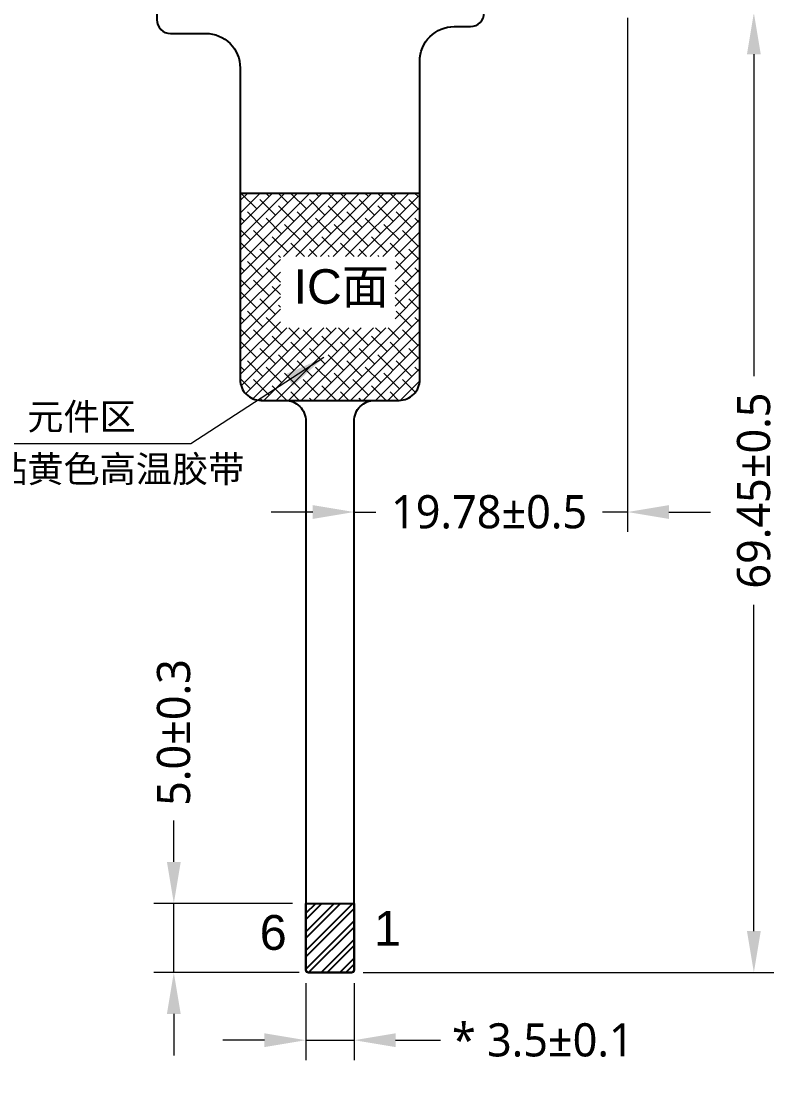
# Model space of a CAD drawing. Header units: inches. Extents: x 6852 to 7269, y -419 to -57.
# Drawn here: x 6977.7 to 7032.3, y -293.8 to -216.5 of the extents above; entities that cross this region are included whole.
import ezdxf

# ---------------------------------------------------------------- set-up
doc = ezdxf.new("R2010")
doc.units = ezdxf.units.IN
doc.header["$MEASUREMENT"] = 0
for name, color, linetype in [('BB', 5, 'Continuous'), ('Dim', 3, 'Continuous'), ('FPC', 11, 'Continuous')]:
    doc.layers.add(name, color=color, linetype=linetype)
doc.layers.add('Dim-HAM', color=150, linetype='Continuous', lineweight=13)
doc.styles.add('arial', font='arial.ttf')
doc.styles.add('dwg.arial', font='arial.ttf')
doc.styles.add('WLYH', font='')
doc.styles.get('WLYH').set_extended_font_data('Microsoft YaHei')
doc.dimstyles.new('cover glass module', dxfattribs={"dimscale": 1.2, "dimtxt": 2, "dimasz": 2.5, "dimexe": 1.2, "dimexo": 0.8, "dimgap": 0.8, "dimtad": 0, "dimzin": 0, "dimdsep": 46, "dimtxsty": 'WLYH', "dimcen": 2, "dimclrd": 256, "dimclre": 256, "dimclrt": 256, "dimadec": 0, "dimazin": 0, "dimtfac": 1, "dimtmove": 0, "dimatfit": 0, "dimfxl": 1, "dimtolj": 1, "dimtzin": 0, "dimlwd": -1, "dimlwe": -1, "dimarcsym": 0})

# ---------------------------------------------------------------- blocks, each defined once
blk = doc.blocks.new('A$C78C34A33')
at = {"layer": 'Dim', "lineweight": 0}
h = blk.add_hatch(dxfattribs=at)
h.set_pattern_fill('ANSI38', color=1, scale=0.2, style=0)
h.set_pattern_definition([(45, (-7026.1212, -26.2084), (-0.449012806, 0.449012806), []), (135, (-7026.1212, -26.2084), (-1.34703842, 0.449012806), [1.5875, -0.9525])])
edge = h.paths.add_edge_path()
edge.add_line((45.32, -85.835), (32.32, -85.835))
edge.add_line((32.32, -85.835), (32.32, -99.335))
edge.add_arc((33.82, -99.335), 1.5, 180, 270)
edge.add_line((33.82, -100.835), (35.57, -100.835))
edge.add_line((35.57, -100.835), (42.07, -100.835))
edge.add_line((42.07, -100.835), (43.82, -100.835))
edge.add_arc((43.82, -99.335), 1.5, 270, 0)
edge.add_line((45.32, -99.335), (45.32, -85.835))
h.paths.add_polyline_path([(35.234, -95.587), (43.532, -95.587), (43.532, -90.435), (35.234, -90.435)], flags=16)
at = {"layer": 'FPC'}
h = blk.add_hatch(dxfattribs=at)
h.set_pattern_fill('ANSI32', color=0, scale=0.1, angle=360, style=0)
h.set_pattern_definition([(45, (1033.5676, 277.93235), (-0.6735192, 0.6735192), []), (45, (1034.0166, 277.93235), (-0.6735192, 0.6735192), [])])
edge = h.paths.add_edge_path()
edge.add_line((40.57, -137.24), (40.57, -142.04))
edge.add_arc((40.37, -142.04), 0.2, 270, 360, ccw=False)
edge.add_line((40.37, -142.24), (37.27, -142.24))
edge.add_arc((37.27, -142.04), 0.2, 180, 270, ccw=False)
edge.add_line((37.07, -142.04), (37.07, -137.24))
edge.add_line((37.07, -137.24), (40.57, -137.24))
at = {"layer": 'Dim', "color": 1}
for p, q in [((32.32, -85.835), (45.32, -85.835)), ((35.57, -100.835), (42.07, -100.835))]:
    blk.add_line(p, q, dxfattribs=at)
at = {"layer": 'FPC'}
for points in [[(26.283, -72.74), (26.283, -73.285, 0.414214), (27.283, -74.285), (29.82, -74.285, -0.414214), (32.32, -76.785)], [(45.32, -76.285, -0.414214), (47.82, -73.785), (48.983, -73.785, 0.414214), (49.983, -72.785), (49.983, -72.74)], [(32.32, -76.785), (32.32, -99.335, 0.414214), (33.82, -100.835), (35.57, -100.835, -0.414214), (37.07, -102.335), (37.07, -142.04, 0.414214), (37.27, -142.24), (40.37, -142.24, 0.414214), (40.57, -142.04), (40.57, -102.335, -0.414214), (42.07, -100.835), (43.82, -100.835, 0.414214), (45.32, -99.335), (45.32, -76.285)]]:
    blk.add_lwpolyline(points, format="xyb", dxfattribs=at)
at = {"layer": 'FPC', "color": 0}
blk.add_lwpolyline([(40.57, -137.24), (40.57, -142.04, -0.414214), (40.37, -142.24), (37.27, -142.24, -0.414214), (37.07, -142.04), (37.07, -137.24)], format="xyb", close=True, dxfattribs=at)
at = {"layer": 'Dim', "color": 0, "insert": (36.185, -91.347), "char_height": 2.5, "width": 9.13516, "attachment_point": 1, "style": 'arial'}
blk.add_mtext('IC{\\fSimSun|b0|i0|c134|p2;面}', dxfattribs=at)
at = {"layer": 'Dim-HAM', "color": 7, "style": 'dwg.arial'}
for s, p in [('6', (33.733, -140.6)), ('1', (41.995, -140.297))]:
    blk.add_text(s, height=2.52, dxfattribs=at).set_placement(p)
blk = doc.blocks.new('*D94')
at = {"layer": 'Defpoints', "color": 0}
for p in [(7021.585, -215.263), (7001.805, -245.715), (7021.585, -251.998)]:
    blk.add_point(p, dxfattribs=at)
at = {"layer": 'Dim-HAM'}
for p, q in [((7021.585, -216.223), (7021.585, -253.438)), ((7001.805, -246.675), (7001.805, -253.438)), ((6998.805, -251.998), (6995.805, -251.998)), ((7001.805, -251.998), (7003.366, -251.998)), ((7021.585, -251.998), (7019.775, -251.998)), ((7024.585, -251.998), (7027.585, -251.998))]:
    blk.add_line(p, q, dxfattribs=at)
for points in [[(6998.805, -251.498), (6998.805, -252.498), (7001.805, -251.998)], [(7024.585, -251.498), (7024.585, -252.498), (7021.585, -251.998)]]:
    blk.add_solid(points, dxfattribs=at)
at = {"layer": 'Dim-HAM', "insert": (7011.57, -251.998), "char_height": 2.4, "attachment_point": 5, "style": 'WLYH'}
blk.add_mtext('\\A1;19.78%%P0.5', dxfattribs=at)
blk = doc.blocks.new('*D95')
at = {"layer": 'Defpoints', "color": 0}
for p in [(7021.285, -215.87), (7030.734, -215.87), (7001.507, -285.32)]:
    blk.add_point(p, dxfattribs=at)
at = {"layer": 'Dim-HAM'}
for p, q in [((7022.245, -215.87), (7032.174, -215.87)), ((7030.734, -218.87), (7030.734, -242.168)), ((7030.734, -282.32), (7030.734, -258.723)), ((7002.467, -285.32), (7032.174, -285.32))]:
    blk.add_line(p, q, dxfattribs=at)
for points in [[(7030.234, -218.87), (7031.234, -218.87), (7030.734, -215.87)], [(7030.234, -282.32), (7031.234, -282.32), (7030.734, -285.32)]]:
    blk.add_solid(points, dxfattribs=at)
at = {"layer": 'Dim-HAM', "insert": (7030.734, -250.445), "char_height": 2.4, "attachment_point": 5, "rotation": 90, "style": 'WLYH'}
blk.add_mtext('\\A1;69.45%%P0.5', dxfattribs=at)
blk = doc.blocks.new('*D96')
at = {"layer": 'Defpoints', "color": 0}
for p in [(6988.754, -280.32), (6998.305, -280.32), (6998.789, -285.32)]:
    blk.add_point(p, dxfattribs=at)
at = {"layer": 'Dim-HAM'}
for p, q in [((6988.754, -277.32), (6988.754, -274.32)), ((6997.345, -280.32), (6987.314, -280.32)), ((6988.754, -285.32), (6988.754, -280.32)), ((6997.829, -285.32), (6987.314, -285.32)), ((6988.754, -288.32), (6988.754, -291.32))]:
    blk.add_line(p, q, dxfattribs=at)
for points in [[(6988.254, -277.32), (6989.254, -277.32), (6988.754, -280.32)], [(6988.254, -288.32), (6989.254, -288.32), (6988.754, -285.32)]]:
    blk.add_solid(points, dxfattribs=at)
at = {"layer": 'Dim-HAM', "insert": (6988.754, -267.951), "char_height": 2.4, "attachment_point": 5, "rotation": 90, "style": 'WLYH'}
blk.add_mtext('\\A1;5.0%%P0.3', dxfattribs=at)
blk = doc.blocks.new('*D98')
at = {"layer": 'Defpoints', "color": 0}
for p in [(6998.305, -285.12), (7001.805, -285.12), (7001.805, -290.217)]:
    blk.add_point(p, dxfattribs=at)
at = {"layer": 'Dim-HAM'}
for p, q in [((6998.305, -286.08), (6998.305, -291.657)), ((7001.805, -286.08), (7001.805, -291.657)), ((6995.305, -290.217), (6992.305, -290.217)), ((6998.305, -290.217), (7001.805, -290.217)), ((7004.805, -290.217), (7008.048, -290.217))]:
    blk.add_line(p, q, dxfattribs=at)
for points in [[(6995.305, -289.717), (6995.305, -290.717), (6998.305, -290.217)], [(7004.805, -289.717), (7004.805, -290.717), (7001.805, -290.217)]]:
    blk.add_solid(points, dxfattribs=at)
at = {"layer": 'Dim-HAM', "insert": (7015.46, -290.217), "char_height": 2.4, "attachment_point": 5, "style": 'WLYH'}
blk.add_mtext('\\A1;{\\C1;* }3.5%%P0.1', dxfattribs=at)

msp = doc.modelspace()

# ---------------------------------------------------------------- block references
at = {"layer": 'BB'}
msp.add_blockref('A$C78C34A33', (6961.235, -143.08), dxfattribs=at)

# ---------------------------------------------------------------- texts
at = {"layer": 'Dim-HAM', "char_height": 1.92, "attachment_point": 5, "style": 'WLYH'}
for s, insert in [('元件区', (6982.076, -245.2)), ('表面贴黄色高温胶带', (6982.076, -248.996))]:
    msp.add_mtext(s, dxfattribs=dict(at, insert=insert))

# ---------------------------------------------------------------- dimensions: what is measured, and where the dimension line sits
at = {"layer": 'Dim-HAM'}
dim = msp.add_linear_dim(base=(7021.585, -251.998), p1=(7001.805, -245.715), p2=(7021.585, -215.263), text='<>%%P0.5', dimstyle='cover glass module', dxfattribs=at)
dim.commit()
dim.dimension.update_dxf_attribs({"geometry": '*D94', "text_midpoint": (7011.57, -251.998), "dimtype": 160})
dim = msp.add_linear_dim(base=(7030.734, -215.87), p1=(7001.507, -285.32), p2=(7021.285, -215.87), angle=90, text='<>%%P0.5', dimstyle='cover glass module', dxfattribs=at)
dim.commit()
dim.dimension.update_dxf_attribs({"geometry": '*D95', "text_midpoint": (7030.734, -250.445), "dimtype": 160})
dim = msp.add_linear_dim(base=(6988.754, -280.32), p1=(6998.789, -285.32), p2=(6998.305, -280.32), angle=90, text='<>%%P0.3', dimstyle='cover glass module', override={"dimdec": 1}, dxfattribs=at)
dim.commit()
dim.dimension.update_dxf_attribs({"geometry": '*D96', "text_midpoint": (6988.754, -267.951), "dimtype": 160})
dim = msp.add_linear_dim(base=(7001.805, -290.217), p1=(6998.305, -285.12), p2=(7001.805, -285.12), text='{\\C1;* }<>%%P0.1', dimstyle='cover glass module', override={"dimdec": 1}, dxfattribs=at)
dim.commit()
dim.dimension.update_dxf_attribs({"geometry": '*D98', "text_midpoint": (7015.46, -290.217), "dimtype": 160})

# ---------------------------------------------------------------- leaders
msp.add_leader([(6999.617, -240.813), (6989.992, -247.073), (6971.36, -247.073)], dimstyle='cover glass module', override={"dimdec": 1}, dxfattribs=at)

doc.saveas('drawing.dxf')
